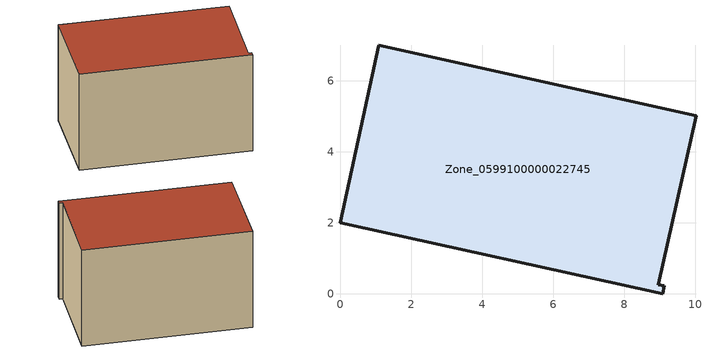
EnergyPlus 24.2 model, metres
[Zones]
Zone_0599100000022745
 floor ground (C_G): 0,2.01 1.08,7.01 10.02,5.02 8.95,0.26 9.13,0.22 9.08,0 z0
 wall outside (C_F): 1.08,7.01 0,2.01 9.08,0 9.13,0.22 8.95,0.26 10.02,5.02 1.08,7.01 z0:5.89
 roof outside (C_R): 0,2.01 9.08,0 9.13,0.22 8.95,0.26 10.02,5.02 1.08,7.01 z5.89
[BUILDING]
Pand.0599100000022745: North Axis=0; Terrain=City; Loads Convergence Tolerance Value=0.04; Temperature Convergence Tolerance Value=0.4; Solar Distribution=FullExterior; Maximum Number of Warmup Days=25; Minimum Number of Warmup Days=1
[Site:Location]
Rotterdam.The.Hague.AP_ZH_NLD Design_Conditions: Latitude=51.96; Longitude=4.45; Time Zone=1; Elevation=-4.5
[SITE:GROUNDTEMPERATURE:BUILDINGSURFACE]
18, 18, 18, 18, 18, 18, 18, 18, 18, 18, 18, 18
[MATERIAL] Thermal Absorptance=0.9; Solar Absorptance=0.7; Visible Absorptance=0.7
Name | Roughness | Thickness | Conductivity | Density | Specific Heat
G.TI.1975-1991 | MediumSmooth | 0.15 | 0.288461 | 540 | 1210
F.TI.1975-1991 | Rough | 0.3 | 0.230769 | 1920 | 840
R.TI.1975-1991 | MediumRough | 0.2 | 0.153846 | 1500 | 1000
[CONSTRUCTION]
C_G: G.TI.1975-1991
C_F: F.TI.1975-1991
C_R: R.TI.1975-1991
[ZONE]
Zone_0599100000022745: Type=1; Multiplier=1; Ceiling Height=Autocalculate; Volume=Autocalculate; Floor Area=autocalculate; Part of Total Floor Area=Yes
[ZONEINFILTRATION:DESIGNFLOWRATE]
Infil_Zone_0599100000022745: Zone or ZoneList or Space or SpaceList=Zone_0599100000022745; Schedule=AlwaysOn; Design Flow Rate Calculation Method=Flow/Area; Flow Rate per Floor Area=0.003; Constant Term Coefficient=1; Temperature Term Coefficient=0; Velocity Term Coefficient=0; Velocity Squared Term Coefficient=0
[HVACTEMPLATE:ZONE:IDEALLOADSAIRSYSTEM]
Zone_0599100000022745: Maximum Heating Supply Air Temperature=50; Minimum Cooling Supply Air Temperature=13; Maximum Heating Supply Air Humidity Ratio=0.0156; Minimum Cooling Supply Air Humidity Ratio=0.0077; Heating Limit=NoLimit; Cooling Limit=NoLimit; Dehumidification Control Type=ConstantSensibleHeatRatio; Cooling Sensible Heat Ratio=0.7; Dehumidification Setpoint=60; Humidification Control Type=None; Humidification Setpoint=30; Outdoor Air Method=None; Outdoor Air Flow Rate per Person=0.00944; Outdoor Air Flow Rate per Zone Floor Area=0; Outdoor Air Flow Rate per Zone=0; Demand Controlled Ventilation Type=None; Outdoor Air Economizer Type=NoEconomizer; Heat Recovery Type=None; Sensible Heat Recovery Effectiveness=0.7; Latent Heat Recovery Effectiveness=0.65
[ZONECONTROL:THERMOSTAT]
ThermostatControl_Zone_0599100000022745: Zone or ZoneList=Zone_0599100000022745; Control Type Schedule=DualSetpointControlType; Control 1=Thermostat_Zone_0599100000022745; Temperature Difference Between Cutout And Setpoint=0
[THERMOSTATSETPOINT:DUALSETPOINT]
Thermostat_Zone_0599100000022745: Heating Setpoint Temperature Schedule=HeatingSetpoint_Zone_0599100000022745; Cooling Setpoint Temperature Schedule=CoolingSetpoint_Zone_0599100000022745
[SCHEDULE:COMPACT]
HeatingSetpoint_Zone_0599100000022745: Through: 12/31, For: AllDays, Until: 24:00, 21
CoolingSetpoint_Zone_0599100000022745: Through: 12/31, For: AllDays, Until: 24:00, 24
DualSetpointControlType: Through: 12/31, For: AllDays, Until: 24:00, 4
AlwaysOn: Through: 12/31, For: AllDays, Until: 24:00, 1
